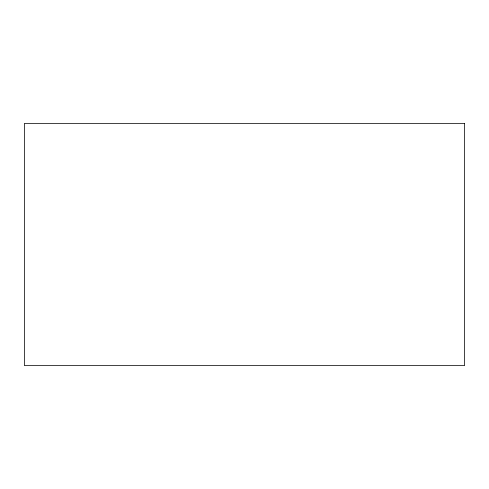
<?xml version="1.0" encoding="UTF-8"?>
<svg xmlns="http://www.w3.org/2000/svg" width="489" height="489" viewBox="0 0 489 489"><rect width="100%" height="100%" fill="white"/><g stroke="black" fill="none" stroke-linecap="round" stroke-linejoin="round"><path stroke-width="0.73" d="M464.55 123.375L24.45 123.375L24.45 365.625L464.55 365.625L464.55 123.375"/></g></svg>
